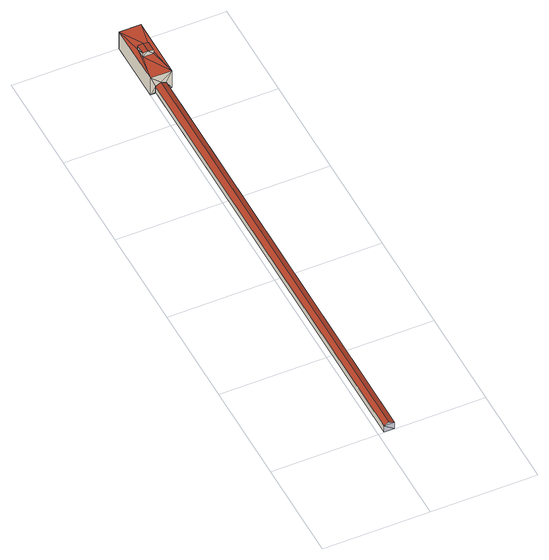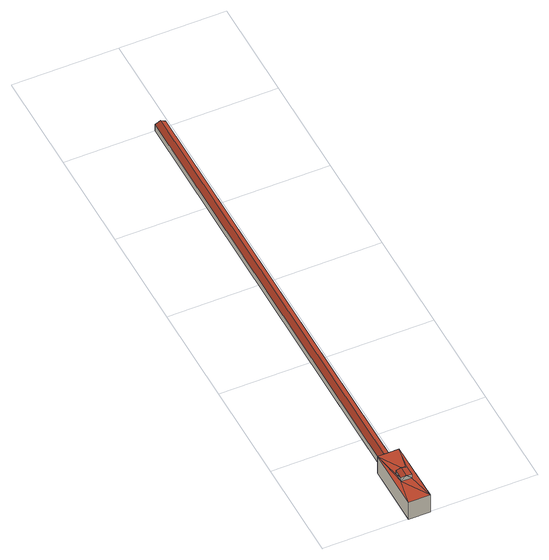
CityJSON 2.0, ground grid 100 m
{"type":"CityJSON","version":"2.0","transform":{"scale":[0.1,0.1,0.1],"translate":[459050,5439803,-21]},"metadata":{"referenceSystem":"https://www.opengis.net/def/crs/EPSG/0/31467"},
"CityObjects":{
"tunnel1":{"type":"Tunnel","attributes":{"name":"U-Bahn-Tunnel -LoD2-Tunnelroehre"},"geometry":[{"type":"MultiSurface","lod":"2","boundaries":[[[0,1,2,3]],[[4,5,1,0]],[[6,4,3]],[[4,6,7]],[[3,4,0]],[[3,2,8,6]],[[6,8,9,7]],[[7,9,5,4]],[[8,2,5]],[[5,9,8]],[[2,1,5]]],"semantics":{"surfaces":[{"type":"RoofSurface"},{"type":"ClosureSurface"},{"type":"WallSurface"},{"type":"GroundSurface"}],"values":[0,0,1,1,1,2,3,2,1,1,1]}}]},
"building1":{"type":"Building","attributes":{"name":"U-Bahn-Tunnel -LoD2-Bahnhof-Nord","class":"1170","function":"2500"},"address":[{"country":"Germany","locality":"Berlin","thoroughfareName":"Straße des 17. Juni","thoroughfareNumber":"135","postcode":"10623"}],"geometry":[{"type":"MultiSurface","lod":"2","boundaries":[[[10,11,12]],[[13,10,14]],[[15,13,14]],[[11,15,16]],[[17,16,15]],[[14,17,15]],[[12,14,10]],[[16,12,11]],[[3,0,4]],[[6,3,4]],[[4,7,6]],[[18,19,11,10]],[[20,18,10,13]],[[21,20,13,15]],[[19,21,6]],[[11,19,4]],[[15,11,0]],[[21,15,3]],[[7,4,19]],[[6,7,19]],[[3,6,21]],[[0,3,15]],[[4,0,11]],[[21,19,18,20]],[[22,23,24,25]],[[26,22,25,27]],[[16,17,25]],[[25,24,16]],[[27,25,17]],[[17,14,26]],[[26,27,17]],[[14,12,22]],[[22,26,14]],[[23,22,12]],[[12,16,24]],[[24,23,12]]],"semantics":{"surfaces":[{"type":"RoofSurface"},{"type":"ClosureSurface"},{"type":"WallSurface"},{"type":"GroundSurface"}],"values":[0,0,0,0,0,0,0,0,1,1,1,2,2,2,2,2,2,2,2,2,2,2,2,3,0,0,2,2,2,2,2,2,2,2,2,2]}}]}
},
"vertices":[
[100,4400,108],[100,0,108],[150,0,80],[150,4400,80],[50,4400,80],[50,0,80],[150,4400,10],[50,4400,10],[150,0,10],[50,0,10],
[0,5000,200],[0,4400,200],[50,4750,200],[200,5000,200],[150,4750,200],[200,4400,200],[50,4650,200],[150,4650,200],[0,5000,0],[0,4400,0],[200,5000,0],[200,4400,0],[100,4750,250],[50,4750,240],[50,4650,240],[100,4650,250],[150,4750,240],[150,4650,240]
]}
